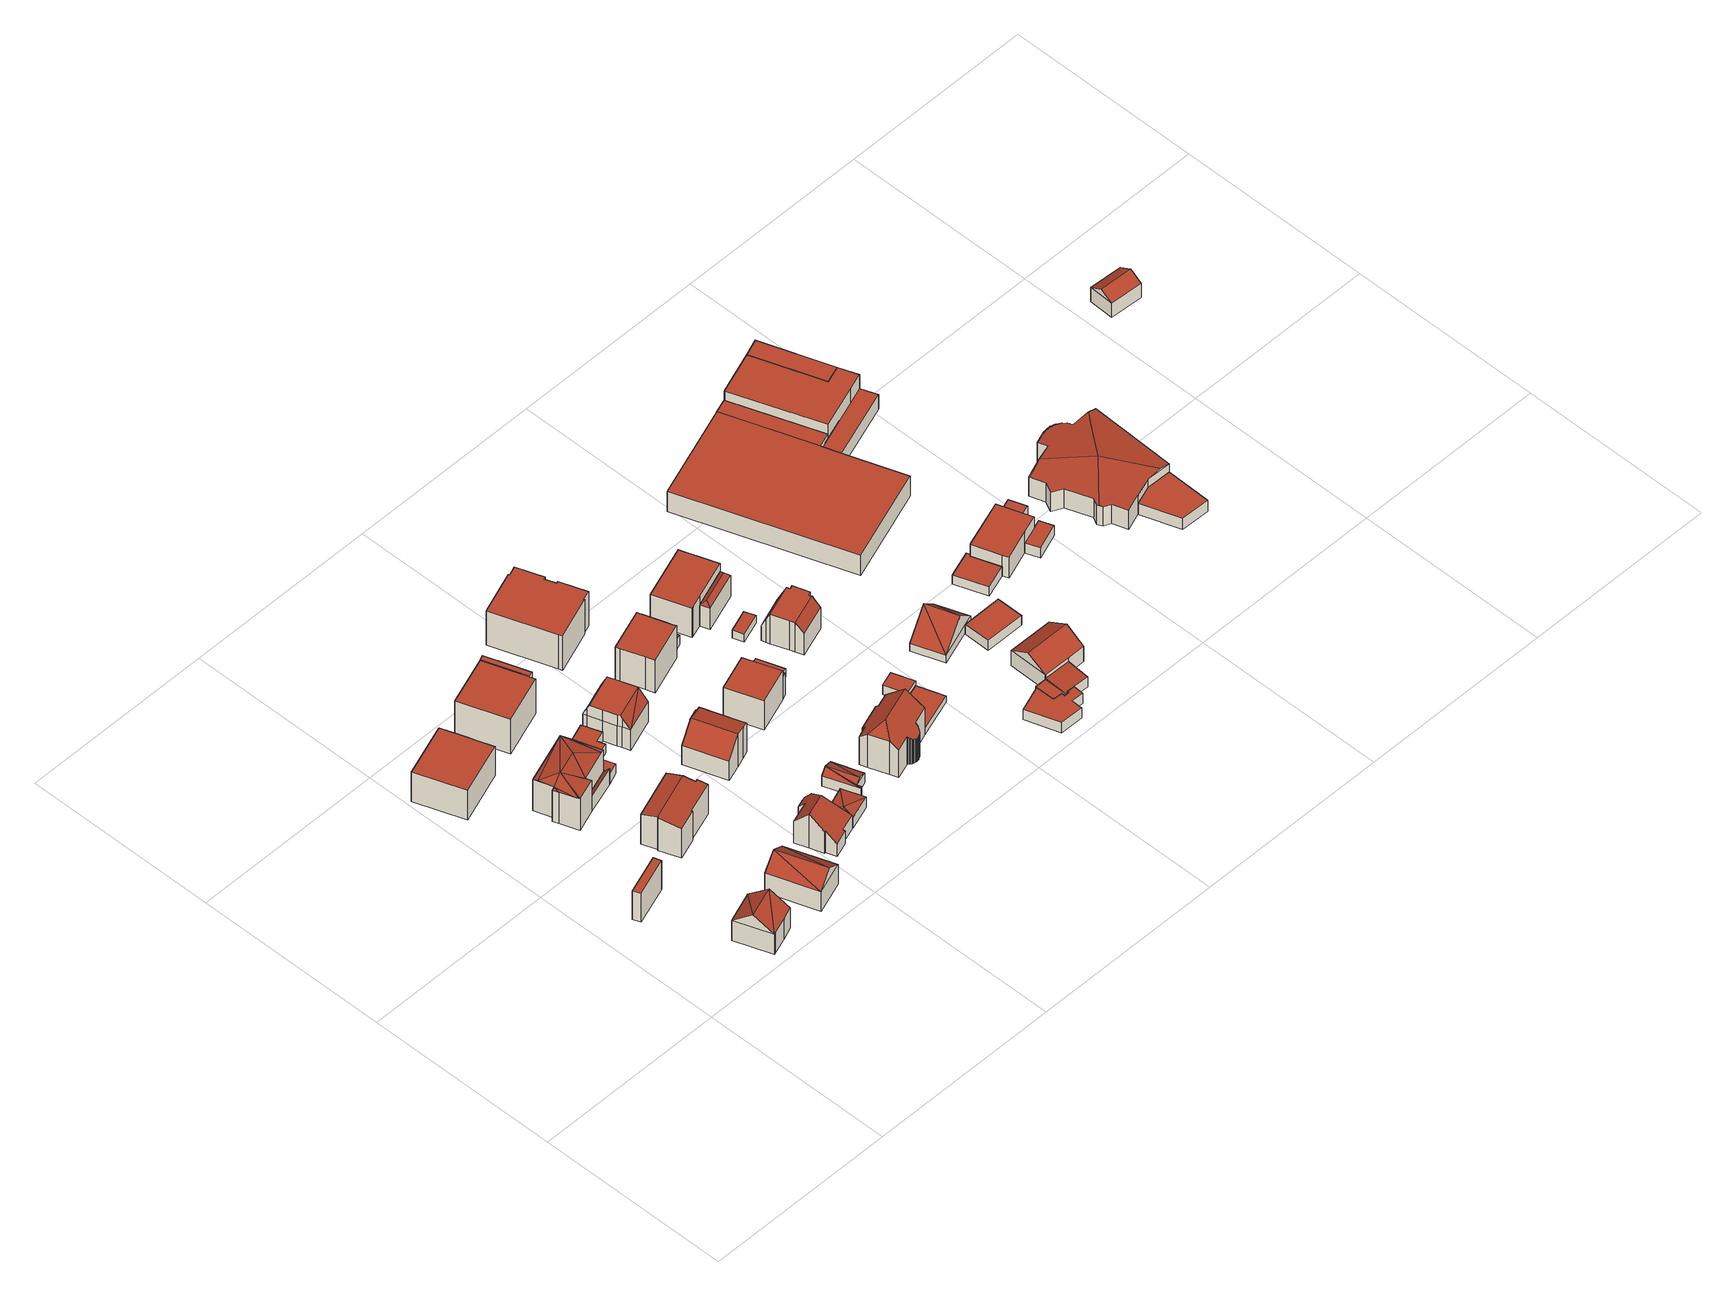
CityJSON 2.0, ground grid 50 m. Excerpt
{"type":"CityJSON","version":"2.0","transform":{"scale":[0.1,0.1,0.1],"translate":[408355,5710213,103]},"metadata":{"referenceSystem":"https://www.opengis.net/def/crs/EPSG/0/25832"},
"CityObjects":{
"building1":{"type":"Building","attributes":{"Gemeindeschluessel":"05978036","Geometrietyp2DReferenz":"3000","function":"51009_1610","roofType":"1000","measuredHeight":8.91},"geometry":[{"type":"MultiSurface","lod":"2","boundaries":[[[0,1,2,3]],[[1,4,5,2]],[[4,6,7,5]],[[6,0,3,7]],[[6,4,1,0]],[[3,2,5,7]]],"semantics":{"surfaces":[{"type":"WallSurface"},{"type":"RoofSurface"},{"type":"GroundSurface"}],"values":[0,0,0,0,1,2]}}]},
"building2":{"type":"Building","attributes":{"Gemeindeschluessel":"05978036","Geometrietyp2DReferenz":"3000","function":"31001_1000","roofType":"3100","measuredHeight":9.96},"geometry":[{"type":"MultiSurface","lod":"2","boundaries":[[[8,9,10,11]],[[9,12,13,10]],[[12,14,15,13]],[[14,16,17,15]],[[16,18,19,17]],[[18,8,11,19]],[[8,20,21]],[[20,8,18]],[[16,14,12,9,21]],[[16,21,20]],[[16,20,18]],[[8,21,9]],[[11,10,13,15,17,19]]],"semantics":{"surfaces":[{"type":"WallSurface"},{"type":"RoofSurface"},{"type":"GroundSurface"}],"values":[0,0,0,0,0,0,1,1,1,1,0,0,2]}}]},
"building3":{"type":"Building","attributes":{"Gemeindeschluessel":"05978036","Geometrietyp2DReferenz":"3000","function":"31001_1000","roofType":"1000","measuredHeight":9.03},"geometry":[{"type":"MultiSurface","lod":"2","boundaries":[[[22,23,24,25]],[[23,26,27,24]],[[26,28,29,27]],[[28,30,31,29]],[[30,32,33,31]],[[32,34,35,33]],[[34,36,37,35]],[[36,22,25,37]],[[36,34,32,30,28,26,23,22]],[[25,24,27,29,31,33,35,37]]],"semantics":{"surfaces":[{"type":"WallSurface"},{"type":"RoofSurface"},{"type":"GroundSurface"}],"values":[0,0,0,0,0,0,0,0,1,2]}}]},
"building4":{"type":"Building","attributes":{"Gemeindeschluessel":"05978036","Geometrietyp2DReferenz":"3000","function":"31001_1000","roofType":"3100","measuredHeight":9.08},"geometry":[{"type":"MultiSurface","lod":"2","boundaries":[[[38,39,40,41]],[[39,42,43,40]],[[42,44,45,43]],[[44,38,41,45]],[[42,39,46]],[[38,44,47]],[[46,38,47]],[[38,46,39]],[[42,47,44]],[[47,42,46]],[[41,40,43,45]]],"semantics":{"surfaces":[{"type":"WallSurface"},{"type":"RoofSurface"},{"type":"GroundSurface"}],"values":[0,0,0,0,0,0,1,1,1,1,2]}}]},
"building5":{"type":"Building","attributes":{"Gemeindeschluessel":"05978036","Geometrietyp2DReferenz":"3000","function":"31001_2460","roofType":"1000","measuredHeight":2.55},"geometry":[{"type":"MultiSurface","lod":"2","boundaries":[[[48,49,50,51]],[[49,52,53,50]],[[52,54,55,53]],[[54,56,57,55]],[[56,48,51,57]],[[56,54,52,49,48]],[[51,50,53,55,57]]],"semantics":{"surfaces":[{"type":"WallSurface"},{"type":"RoofSurface"},{"type":"GroundSurface"}],"values":[0,0,0,0,0,1,2]}}]},
"building6":{"type":"Building","attributes":{"Gemeindeschluessel":"05978036","Geometrietyp2DReferenz":"3000","function":"31001_1000"},"children":["building6-1","building6-2"]},
"building6-1":{"type":"BuildingPart","attributes":{"roofType":"5000","measuredHeight":10.57},"parents":["building6"],"geometry":[{"type":"MultiSurface","lod":"2","boundaries":[[[58,59,60,61]],[[59,62,63,60]],[[62,64,65,63]],[[64,66,67,65]],[[66,68,69,67]],[[68,70,71,69]],[[70,72,73,74,71]],[[75,58,61,76,77]],[[70,78,72]],[[68,78,70]],[[79,78,68]],[[78,79,80]],[[81,64,82]],[[64,81,83]],[[64,59,82]],[[59,64,62]],[[79,81,80]],[[79,83,81]],[[83,79,66]],[[80,84,78]],[[84,80,81]],[[81,75,84]],[[81,58,75]],[[58,81,82]],[[66,64,83]],[[68,66,79]],[[59,58,82]],[[84,72,78]],[[61,60,63,65,67,69,71,74,85,76]],[[86,73,72,84]],[[86,85,74,73]],[[77,86,84,75]],[[77,76,85,86]]],"semantics":{"surfaces":[{"type":"WallSurface"},{"type":"RoofSurface"},{"type":"GroundSurface"},{"type":"ClosureSurface"}],"values":[0,0,0,0,0,0,0,0,1,1,1,1,1,1,1,1,1,1,1,1,1,1,1,1,0,0,0,0,2,0,3,0,3]}}]},
"building6-2":{"type":"BuildingPart","attributes":{"roofType":"2100","measuredHeight":4.7},"parents":["building6"],"geometry":[{"type":"MultiSurface","lod":"2","boundaries":[[[73,87,88,74]],[[87,89,90,88]],[[89,91,92,90]],[[91,77,76,92]],[[77,91,89,87,73,86]],[[85,74,88,90,92,76]],[[74,85,86,73]],[[86,85,76,77]]],"semantics":{"surfaces":[{"type":"WallSurface"},{"type":"RoofSurface"},{"type":"GroundSurface"},{"type":"ClosureSurface"}],"values":[0,0,0,0,1,2,3,3]}}]},
"building7":{"type":"Building","attributes":{"Gemeindeschluessel":"05978036","Geometrietyp2DReferenz":"3000","function":"31001_1000","roofType":"3100","measuredHeight":9.96},"geometry":[{"type":"MultiSurface","lod":"2","boundaries":[[[93,94,95,96]],[[94,97,98,95]],[[97,99,100,98]],[[99,101,102,100]],[[101,103,104,102]],[[103,105,106,104]],[[105,107,108,106]],[[107,109,110,108]],[[109,111,112,110]],[[111,113,114,112]],[[113,115,116,114]],[[115,93,96,116]],[[111,109,107,105,103,101,99,97,94,93]],[[93,115,113,111]],[[96,95,98,100,102,104,106,108,110,112,114,116]]],"semantics":{"surfaces":[{"type":"WallSurface"},{"type":"RoofSurface"},{"type":"GroundSurface"}],"values":[0,0,0,0,0,0,0,0,0,0,0,0,1,1,2]}}]},
"building8":{"type":"Building","attributes":{"Gemeindeschluessel":"05978036","Geometrietyp2DReferenz":"3000","function":"31001_2460","roofType":"1000","measuredHeight":3.04},"geometry":[{"type":"MultiSurface","lod":"2","boundaries":[[[117,118,90,92]],[[118,119,88,90]],[[119,73,74,88]],[[73,120,71,74]],[[120,121,122,71]],[[121,123,124,122]],[[123,117,92,124]],[[123,121,120,73,119,118,117]],[[92,90,88,74,71,122,124]]],"semantics":{"surfaces":[{"type":"WallSurface"},{"type":"RoofSurface"},{"type":"GroundSurface"}],"values":[0,0,0,0,0,0,0,1,2]}}]},
"building9":{"type":"Building","attributes":{"Gemeindeschluessel":"05978036","Geometrietyp2DReferenz":"3000","function":"31001_2460","roofType":"1000","measuredHeight":3.53},"geometry":[{"type":"MultiSurface","lod":"2","boundaries":[[[125,126,127,128]],[[126,129,130,127]],[[129,131,132,130]],[[131,133,134,132]],[[133,135,136,134]],[[135,125,128,136]],[[135,133,131,129,126,125]],[[128,127,130,132,134,136]]],"semantics":{"surfaces":[{"type":"WallSurface"},{"type":"RoofSurface"},{"type":"GroundSurface"}],"values":[0,0,0,0,0,0,1,2]}}]},
"building10":{"type":"Building","attributes":{"Gemeindeschluessel":"05978036","Geometrietyp2DReferenz":"3000","function":"31001_1000"},"children":["building10-1","building10-2"]},
"building10-1":{"type":"BuildingPart","attributes":{"roofType":"1000","measuredHeight":10.99},"parents":["building10"],"geometry":[{"type":"MultiSurface","lod":"2","boundaries":[[[137,138,139,140]],[[138,141,142,139]],[[141,143,144,145,142]],[[146,137,140,147,148]],[[146,143,141,138,137]],[[140,139,142,145,147]],[[148,144,143,146]],[[148,147,145,144]]],"semantics":{"surfaces":[{"type":"WallSurface"},{"type":"RoofSurface"},{"type":"GroundSurface"},{"type":"ClosureSurface"}],"values":[0,0,0,0,1,2,0,3]}}]},
"building10-2":{"type":"BuildingPart","attributes":{"roofType":"1000","measuredHeight":10.76},"parents":["building10"],"geometry":[{"type":"MultiSurface","lod":"2","boundaries":[[[149,150,151,152]],[[150,153,154,151]],[[153,155,156,154]],[[155,148,147,156]],[[144,149,152,145]],[[144,148,155,153,150,149]],[[152,151,154,156,147,145]],[[145,147,148,144]]],"semantics":{"surfaces":[{"type":"WallSurface"},{"type":"RoofSurface"},{"type":"GroundSurface"},{"type":"ClosureSurface"}],"values":[0,0,0,0,0,1,2,3]}}]},
"building11":{"type":"Building","attributes":{"Gemeindeschluessel":"05978036","Geometrietyp2DReferenz":"3000","function":"31001_2460","roofType":"1000","measuredHeight":2.78},"geometry":[{"type":"MultiSurface","lod":"2","boundaries":[[[157,158,159,160]],[[158,161,162,159]],[[161,163,164,162]],[[163,165,166,164]],[[165,167,168,166]],[[167,169,170,168]],[[169,171,172,170]],[[171,157,160,172]],[[171,169,167,165,163,161,158,157]],[[160,159,162,164,166,168,170,172]]],"semantics":{"surfaces":[{"type":"WallSurface"},{"type":"RoofSurface"},{"type":"GroundSurface"}],"values":[0,0,0,0,0,0,0,0,1,2]}}]},
"building12":{"type":"Building","attributes":{"Gemeindeschluessel":"05978036","Geometrietyp2DReferenz":"3000","function":"31001_1000","roofType":"5000","measuredHeight":10.36},"geometry":[{"type":"MultiSurface","lod":"2","boundaries":[[[173,174,175,176]],[[174,177,178,175]],[[177,179,180,178]],[[179,181,182,180]],[[181,183,184,182]],[[183,185,186,184]],[[185,187,188,186]],[[187,189,190,188]],[[189,191,192,190]],[[191,193,194,192]],[[193,195,196,194]],[[195,197,198,196]],[[197,199,200,198]],[[199,201,202,200]],[[201,203,204,202]],[[203,205,206,204]],[[205,207,208,206]],[[207,173,176,208]],[[203,201,199,197,195,209]],[[195,193,191,189,187,185,183,181,179,209]],[[179,177,174,173,207,205,203,209]],[[176,175,178,180,182,184,186,188,190,192,194,196,198,200,202,204,206,208]]],"semantics":{"surfaces":[{"type":"WallSurface"},{"type":"RoofSurface"},{"type":"GroundSurface"}],"values":[0,0,0,0,0,0,0,0,0,0,0,0,0,0,0,0,0,0,1,1,1,2]}}]},
"building13":{"type":"Building","attributes":{"Gemeindeschluessel":"05978036","Geometrietyp2DReferenz":"3000","function":"31001_2460","roofType":"5000","measuredHeight":3.91},"geometry":[{"type":"MultiSurface","lod":"2","boundaries":[[[210,211,212,198]],[[211,213,214,212]],[[213,215,216,214]],[[215,217,204,216]],[[217,218,202,204]],[[218,219,200,202]],[[219,210,198,200]],[[213,211,220]],[[220,215,213]],[[215,220,221]],[[220,217,221]],[[220,219,217]],[[219,220,222]],[[217,219,218]],[[211,222,220]],[[222,211,210]],[[217,215,221]],[[210,219,222]],[[198,212,214,216,204,202,200]]],"semantics":{"surfaces":[{"type":"WallSurface"},{"type":"RoofSurface"},{"type":"GroundSurface"}],"values":[0,0,0,0,0,0,0,1,1,1,1,1,1,1,1,1,0,0,2]}}]},
"building14":{"type":"Building","attributes":{"Gemeindeschluessel":"05978036","Geometrietyp2DReferenz":"3000","function":"51009_1610","roofType":"5000","measuredHeight":3.3},"geometry":[{"type":"MultiSurface","lod":"2","boundaries":[[[223,224,225,226]],[[224,227,228,225]],[[227,229,230,228]],[[229,223,226,230]],[[231,232,229,227]],[[231,227,224]],[[232,231,224,223]],[[232,223,229]],[[226,225,228,230]]],"semantics":{"surfaces":[{"type":"WallSurface"},{"type":"RoofSurface"},{"type":"GroundSurface"}],"values":[0,0,0,0,1,1,1,0,2]}}]},
"building15":{"type":"Building","attributes":{"Gemeindeschluessel":"05978036","Geometrietyp2DReferenz":"3000","function":"31001_1000","roofType":"9999","measuredHeight":9.7},"geometry":[{"type":"MultiSurface","lod":"2","boundaries":[[[233,234,235,236]],[[234,237,238,235]],[[237,239,240,238]],[[239,241,242,240]],[[241,243,244,242]],[[243,245,246,244]],[[245,247,248,246]],[[247,249,250,248]],[[249,251,252,250]],[[251,253,254,252]],[[253,255,256,254]],[[255,233,236,256]],[[257,258,237,259]],[[259,237,234,233,255,260]],[[261,262,263,245]],[[245,243,264,261]],[[265,266,262,261,257,259]],[[249,266,265,251]],[[251,265,259,260,253]],[[247,263,262,266,249]],[[239,258,257,261,264,241]],[[241,264,243]],[[245,263,247]],[[253,260,255]],[[237,258,239]],[[236,235,238,240,242,244,246,248,250,252,254,256]]],"semantics":{"surfaces":[{"type":"WallSurface"},{"type":"RoofSurface"},{"type":"GroundSurface"}],"values":[0,0,0,0,0,0,0,0,0,0,0,0,1,1,1,1,1,0,0,0,0,0,0,0,0,2]}}]},
"building16":{"type":"Building","attributes":{"Gemeindeschluessel":"05978036","Geometrietyp2DReferenz":"3000","function":"31001_1000","roofType":"3100","measuredHeight":10.01},"geometry":[{"type":"MultiSurface","lod":"2","boundaries":[[[267,268,269,270]],[[268,271,272,269]],[[271,273,274,272]],[[273,275,276,274]],[[275,277,278,276]],[[277,279,280,278]],[[279,281,282,280]],[[281,267,270,282]],[[277,275,273,271]],[[271,268,267,281,279,277]],[[270,269,272,274,276,278,280,282]]],"semantics":{"surfaces":[{"type":"WallSurface"},{"type":"RoofSurface"},{"type":"GroundSurface"}],"values":[0,0,0,0,0,0,0,0,1,1,2]}}]},
"building17":{"type":"Building","attributes":{"Gemeindeschluessel":"05978036","Geometrietyp2DReferenz":"3000","function":"31001_2460","roofType":"5000","measuredHeight":4.22},"geometry":[{"type":"MultiSurface","lod":"2","boundaries":[[[283,284,285,286]],[[284,287,288,285]],[[287,289,290,288]],[[289,291,292,290]],[[291,293,294,292]],[[293,283,286,294]],[[287,295,289]],[[295,287,296]],[[296,291,295]],[[296,283,291]],[[283,296,284]],[[293,291,283]],[[287,284,296]],[[291,289,295]],[[286,285,288,290,292,294]]],"semantics":{"surfaces":[{"type":"WallSurface"},{"type":"RoofSurface"},{"type":"GroundSurface"}],"values":[0,0,0,0,0,0,1,1,1,1,1,1,0,0,2]}}]},
"building18":{"type":"Building","attributes":{"Gemeindeschluessel":"05978036","Geometrietyp2DReferenz":"3000","function":"31001_2460","roofType":"1000","measuredHeight":2.46},"geometry":[{"type":"MultiSurface","lod":"2","boundaries":[[[297,298,299,300]],[[298,301,302,299]],[[301,303,304,302]],[[303,297,300,304]],[[303,301,298,297]],[[300,299,302,304]]],"semantics":{"surfaces":[{"type":"WallSurface"},{"type":"RoofSurface"},{"type":"GroundSurface"}],"values":[0,0,0,0,1,2]}}]},
"building19":{"type":"Building","attributes":{"Gemeindeschluessel":"05978036","Geometrietyp2DReferenz":"3000","function":"31001_1000","roofType":"1000","measuredHeight":10.52},"geometry":[{"type":"MultiSurface","lod":"2","boundaries":[[[305,306,307,308]],[[306,309,310,307]],[[309,311,312,310]],[[311,313,314,312]],[[313,315,316,314]],[[315,317,318,316]],[[317,319,320,318]],[[319,321,322,320]],[[321,323,324,322]],[[323,325,326,324]],[[325,327,328,326]],[[327,329,330,328]],[[329,331,332,330]],[[331,305,308,332]],[[331,329,327,325,323,321,319,317,315,313,311,309,306,305]],[[308,307,310,312,314,316,318,320,322,324,326,328,330,332]]],"semantics":{"surfaces":[{"type":"WallSurface"},{"type":"RoofSurface"},{"type":"GroundSurface"}],"values":[0,0,0,0,0,0,0,0,0,0,0,0,0,0,1,2]}}]},
"building20":{"type":"Building","attributes":{"Gemeindeschluessel":"05978036","Geometrietyp2DReferenz":"3000","function":"31001_1000","roofType":"1000","measuredHeight":9.97},"geometry":[{"type":"MultiSurface","lod":"2","boundaries":[[[333,334,335,336]],[[334,337,338,335]],[[337,339,340,338]],[[339,341,342,340]],[[341,343,344,342]],[[343,345,346,344]],[[345,347,348,346]],[[347,349,350,348]],[[349,351,352,350]],[[351,333,336,352]],[[351,349,347,345,343,341,339,337,334,333]],[[336,335,338,340,342,344,346,348,350,352]]],"semantics":{"surfaces":[{"type":"WallSurface"},{"type":"RoofSurface"},{"type":"GroundSurface"}],"values":[0,0,0,0,0,0,0,0,0,0,1,2]}}]},
"building21":{"type":"Building","attributes":{"Gemeindeschluessel":"05978036","Geometrietyp2DReferenz":"3000","function":"31001_1000"},"children":["building21-1","building21-2"]},
"building21-1":{"type":"BuildingPart","attributes":{"roofType":"1000","measuredHeight":9},"parents":["building21"],"geometry":[{"type":"MultiSurface","lod":"2","boundaries":[[[353,354,355,356]],[[354,357,358,355]],[[357,359,360,361,358]],[[362,353,356,363,364]],[[362,359,357,354,353]],[[356,355,358,361,363]],[[364,360,359,362]],[[364,363,361,360]]],"semantics":{"surfaces":[{"type":"WallSurface"},{"type":"RoofSurface"},{"type":"GroundSurface"},{"type":"ClosureSurface"}],"values":[0,0,0,0,1,2,0,3]}}]},
"building21-2":{"type":"BuildingPart","attributes":{"roofType":"5000","measuredHeight":7.04},"parents":["building21"],"geometry":[{"type":"MultiSurface","lod":"2","boundaries":[[[365,366,367,368]],[[366,364,363,367]],[[360,365,368,361]],[[369,364,366]],[[370,369,366,365]],[[370,365,360]],[[369,370,360,364]],[[368,367,363,361]],[[361,363,364,360]]],"semantics":{"surfaces":[{"type":"WallSurface"},{"type":"RoofSurface"},{"type":"GroundSurface"},{"type":"ClosureSurface"}],"values":[0,0,0,1,1,1,1,2,3]}}]},
"building22":{"type":"Building","attributes":{"Gemeindeschluessel":"05978036","Geometrietyp2DReferenz":"3000","function":"31001_1000","roofType":"9999","measuredHeight":12.34},"geometry":[{"type":"MultiSurface","lod":"2","boundaries":[[[371,372,373,374]],[[372,375,376,373]],[[375,377,378,376]],[[377,379,380,378]],[[379,381,382,380]],[[381,383,384,382]],[[383,385,386,384]],[[385,387,388,386]],[[387,389,390,388]],[[389,391,392,390]],[[391,393,394,392]],[[393,395,396,394]],[[395,397,398,396]],[[397,399,400,398]],[[399,401,402,400]],[[401,403,404,402]],[[403,405,406,404]],[[405,407,408,406]],[[407,409,410,408]],[[409,411,412,410]],[[411,413,414,412]],[[413,415,416,414]],[[415,417,418,416]],[[417,419,420,418]],[[419,421,422,420]],[[421,423,424,422]],[[423,425,426,424]],[[425,427,428,426]],[[427,429,430,428]],[[429,431,432,430]],[[431,433,434,432]],[[433,435,436,434]],[[435,437,438,436]],[[437,439,440,438]],[[439,441,442,440]],[[441,443,444,442]],[[443,445,446,444]],[[445,371,374,446]],[[441,439,447]],[[439,437,435,433,431,429,427,425,423,421,419,417,415,413,411,409,407,405,403,401,399,397,395,393,391,389,387,385,383,381,379,447]],[[379,377,375,372,371,445,443,441,447]],[[374,373,376,378,380,382,384,386,388,390,392,394,396,398,400,402,404,406,408,410,412,414,416,418,420,422,424,426,428,430,432,434,436,438,440,442,444,446]]],"semantics":{"surfaces":[{"type":"WallSurface"},{"type":"RoofSurface"},{"type":"GroundSurface"}],"values":[0,0,0,0,0,0,0,0,0,0,0,0,0,0,0,0,0,0,0,0,0,0,0,0,0,0,0,0,0,0,0,0,0,0,0,0,0,0,1,1,1,2]}}]},
"building23":{"type":"Building","attributes":{"Gemeindeschluessel":"05978036","Geometrietyp2DReferenz":"3000","function":"31001_2460","roofType":"1000","measuredHeight":3.01},"geometry":[{"type":"MultiSurface","lod":"2","boundaries":[[[448,449,450,451]],[[449,452,453,450]],[[452,454,455,453]],[[454,456,457,455]],[[456,458,459,457]],[[458,448,451,459]],[[458,456,454,452,449,448]],[[451,450,453,455,457,459]]],"semantics":{"surfaces":[{"type":"WallSurface"},{"type":"RoofSurface"},{"type":"GroundSurface"}],"values":[0,0,0,0,0,0,1,2]}}]},
"building24":{"type":"Building","attributes":{"Gemeindeschluessel":"05978036","Geometrietyp2DReferenz":"3000","function":"31001_2460","roofType":"1000","measuredHeight":2.54},"geometry":[{"type":"MultiSurface","lod":"2","boundaries":[[[460,461,462,463]],[[461,464,465,462]],[[464,466,467,465]],[[466,460,463,467]],[[466,464,461,460]],[[463,462,465,467]]],"semantics":{"surfaces":[{"type":"WallSurface"},{"type":"RoofSurface"},{"type":"GroundSurface"}],"values":[0,0,0,0,1,2]}}]},
"building25":{"type":"Building","attributes":{"Gemeindeschluessel":"05978036","Geometrietyp2DReferenz":"3000","function":"31001_1310","roofType":"1000","measuredHeight":1.9},"geometry":[{"type":"MultiSurface","lod":"2","boundaries":[[[468,469,378,382]],[[469,470,471,378]],[[470,472,473,471]],[[472,474,475,473]],[[474,476,477,475]],[[476,468,382,477]],[[476,474,472,470,469,468]],[[382,378,471,473,475,477]]],"semantics":{"surfaces":[{"type":"WallSurface"},{"type":"RoofSurface"},{"type":"GroundSurface"}],"values":[0,0,0,0,0,0,1,2]}}]},
"building26":{"type":"Building","attributes":{"Gemeindeschluessel":"05978036","Geometrietyp2DReferenz":"3000","function":"31001_2460","roofType":"9999","measuredHeight":3},"geometry":[{"type":"MultiSurface","lod":"2","boundaries":[[[478,479,480,481,482]],[[482,481,483,484]],[[481,480,485,483]],[[480,479,486,485]],[[479,478,487,486]],[[478,482,484,487]],[[484,483,485,486,487]]],"semantics":{"surfaces":[{"type":"RoofSurface"},{"type":"WallSurface"},{"type":"GroundSurface"}],"values":[0,1,1,1,1,1,2]}}]},
"building27":{"type":"Building","attributes":{"Gemeindeschluessel":"05978036","Geometrietyp2DReferenz":"3000","function":"31001_2460","roofType":"1000","measuredHeight":2.4},"geometry":[{"type":"MultiSurface","lod":"2","boundaries":[[[488,489,490,491]],[[489,492,493,490]],[[492,494,495,493]],[[494,488,491,495]],[[494,492,489,488]],[[491,490,493,495]]],"semantics":{"surfaces":[{"type":"WallSurface"},{"type":"RoofSurface"},{"type":"GroundSurface"}],"values":[0,0,0,0,1,2]}}]},
"building28":{"type":"Building","attributes":{"Gemeindeschluessel":"05978036","Geometrietyp2DReferenz":"3000","function":"31001_1000"},"children":["building28-1","building28-2"]},
"building28-1":{"type":"BuildingPart","attributes":{"roofType":"5000","measuredHeight":7.56},"parents":["building28"],"geometry":[{"type":"MultiSurface","lod":"2","boundaries":[[[496,497,498,499]],[[497,500,501,498]],[[500,502,503,501]],[[504,502,500]],[[505,504,500,497]],[[505,497,496]],[[504,505,496,502]],[[499,498,501,503]],[[499,503,502,496]]],"semantics":{"surfaces":[{"type":"WallSurface"},{"type":"RoofSurface"},{"type":"GroundSurface"},{"type":"ClosureSurface"}],"values":[0,0,0,1,1,1,1,2,3]}}]},
"building28-2":{"type":"BuildingPart","attributes":{"roofType":"1000","measuredHeight":9.05},"parents":["building28"],"geometry":[{"type":"MultiSurface","lod":"2","boundaries":[[[506,507,508,509]],[[507,510,511,508]],[[510,512,513,511]],[[512,514,496,499,513]],[[515,516,517,503,502]],[[516,518,519,517]],[[518,506,509,519]],[[518,516,515,514,512,510,507,506]],[[509,508,511,513,499,503,517,519]],[[502,496,514,515]],[[502,503,499,496]]],"semantics":{"surfaces":[{"type":"WallSurface"},{"type":"RoofSurface"},{"type":"GroundSurface"},{"type":"ClosureSurface"}],"values":[0,0,0,0,0,0,0,1,2,0,3]}}]},
"building29":{"type":"Building","attributes":{"Gemeindeschluessel":"05978036","Geometrietyp2DReferenz":"3000","function":"31001_1000","roofType":"9999","measuredHeight":9.14},"geometry":[{"type":"MultiSurface","lod":"2","boundaries":[[[520,521,522,523]],[[521,524,525,522]],[[524,526,527,525]],[[526,528,529,527]],[[528,530,531,529]],[[530,532,533,531]],[[532,534,535,533]],[[534,536,537,535]],[[536,538,539,537]],[[538,540,541,539]],[[540,542,543,541]],[[542,544,545,543]],[[544,546,547,545]],[[546,548,549,547]],[[548,550,551,549]],[[550,520,523,551]],[[546,544,542,540,538,536]],[[532,530,528,526,524]],[[536,534,532,524,521,520,550,548,546]],[[523,522,525,527,529,531,533,535,537,539,541,543,545,547,549,551]]],"semantics":{"surfaces":[{"type":"WallSurface"},{"type":"RoofSurface"},{"type":"GroundSurface"}],"values":[0,0,0,0,0,0,0,0,0,0,0,0,0,0,0,0,1,1,1,2]}}]},
"building30":{"type":"Building","attributes":{"Gemeindeschluessel":"05978036","Geometrietyp2DReferenz":"3000","function":"31001_2460","roofType":"1000","measuredHeight":3.09},"geometry":[{"type":"MultiSurface","lod":"2","boundaries":[[[552,553,554,555]],[[553,556,557,554]],[[556,558,559,557]],[[558,560,561,559]],[[560,562,563,561]],[[562,564,565,563]],[[564,566,567,565]],[[566,568,569,567]],[[568,570,571,569]],[[570,572,573,571]],[[572,574,575,573]],[[574,576,577,575]],[[576,578,579,577]],[[578,552,555,579]],[[578,576,574,572,570,568,566,564,562,560,558,556,553,552]],[[555,554,557,559,561,563,565,567,569,571,573,575,577,579]]],"semantics":{"surfaces":[{"type":"WallSurface"},{"type":"RoofSurface"},{"type":"GroundSurface"}],"values":[0,0,0,0,0,0,0,0,0,0,0,0,0,0,1,2]}}]},
"building31":{"type":"Building","attributes":{"Gemeindeschluessel":"05978036","Geometrietyp2DReferenz":"3000","function":"31001_1000","roofType":"3100","measuredHeight":7.71},"geometry":[{"type":"MultiSurface","lod":"2","boundaries":[[[580,581,582,583]],[[581,584,585,582]],[[584,586,587,585]],[[586,580,583,587]],[[584,581,588]],[[580,586,589]],[[580,588,581]],[[588,580,589]],[[589,584,588]],[[584,589,586]],[[583,582,585,587]]],"semantics":{"surfaces":[{"type":"WallSurface"},{"type":"RoofSurface"},{"type":"GroundSurface"}],"values":[0,0,0,0,0,0,1,1,1,1,2]}}]},
"building32":{"type":"Building","attributes":{"Gemeindeschluessel":"05978036","Geometrietyp2DReferenz":"3000","function":"31001_1000"},"children":["building32-1","building32-2","building32-3"]},
"building32-1":{"type":"BuildingPart","attributes":{"roofType":"1000","measuredHeight":3.18},"parents":["building32"],"geometry":[{"type":"MultiSurface","lod":"2","boundaries":[[[566,564,590,591]],[[564,562,592,590]],[[562,560,593,592]],[[560,594,595,593]],[[594,596,597,595]],[[598,570,599,600,601]],[[570,568,602,599]],[[568,566,591,602]],[[568,570,598,603,604,596,594,560,562,564,566]],[[591,590,592,593,595,597,605,600,599,602]],[[601,603,598]],[[605,597,596,604]],[[600,605,604,603,601]]],"semantics":{"surfaces":[{"type":"WallSurface"},{"type":"RoofSurface"},{"type":"GroundSurface"},{"type":"ClosureSurface"}],"values":[0,0,0,0,0,0,0,0,1,2,0,0,3]}}]},
"building32-2":{"type":"BuildingPart","attributes":{"roofType":"2100","measuredHeight":3.56},"parents":["building32"],"geometry":[{"type":"MultiSurface","lod":"2","boundaries":[[[606,607,608,609]],[[607,610,611,608]],[[610,612,613,611]],[[612,601,600,613]],[[614,606,609,615]],[[614,616,603,601,612,610,607,606]],[[609,608,611,613,600,605,615]],[[604,603,616]],[[605,600,601,603,604]],[[615,605,604,616,614]]],"semantics":{"surfaces":[{"type":"WallSurface"},{"type":"RoofSurface"},{"type":"GroundSurface"},{"type":"ClosureSurface"}],"values":[0,0,0,0,0,1,2,0,3,3]}}]},
"building32-3":{"type":"BuildingPart","attributes":{"roofType":"3100","measuredHeight":7.67},"parents":["building32"],"geometry":[{"type":"MultiSurface","lod":"2","boundaries":[[[617,618,619,620]],[[618,621,614,615,619]],[[622,623,597,605,616]],[[623,624,625,597]],[[624,617,620,625]],[[624,626,627,617]],[[621,618,627,626,628,622]],[[623,628,626,624]],[[622,628,623]],[[617,627,618]],[[620,619,615,605,597,625]],[[616,614,621,622]],[[616,605,615,614]]],"semantics":{"surfaces":[{"type":"WallSurface"},{"type":"RoofSurface"},{"type":"GroundSurface"},{"type":"ClosureSurface"}],"values":[0,0,0,0,0,1,1,0,0,0,2,0,3]}}]},
"building33":{"type":"Building","attributes":{"Gemeindeschluessel":"05978036","Geometrietyp2DReferenz":"3000","function":"31001_1310","roofType":"1000","measuredHeight":3},"geometry":[{"type":"MultiSurface","lod":"2","boundaries":[[[629,630,631,632]],[[630,633,634,631]],[[633,635,636,634]],[[635,629,632,636]],[[635,633,630,629]],[[632,631,634,636]]],"semantics":{"surfaces":[{"type":"WallSurface"},{"type":"RoofSurface"},{"type":"GroundSurface"}],"values":[0,0,0,0,1,2]}}]},
"building34":{"type":"Building","attributes":{"Gemeindeschluessel":"05978036","Geometrietyp2DReferenz":"3000","function":"31001_2460","roofType":"1000","measuredHeight":2.75},"geometry":[{"type":"MultiSurface","lod":"2","boundaries":[[[637,638,639,640]],[[638,641,642,639]],[[641,643,644,642]],[[643,645,646,644]],[[645,647,648,646]],[[647,637,640,648]],[[647,645,643,641,638,637]],[[640,639,642,644,646,648]]],"semantics":{"surfaces":[{"type":"WallSurface"},{"type":"RoofSurface"},{"type":"GroundSurface"}],"values":[0,0,0,0,0,0,1,2]}}]},
"building35":{"type":"Building","attributes":{"Gemeindeschluessel":"05978036","Geometrietyp2DReferenz":"3000","function":"31001_2000"},"children":["building35-1","building35-2","building35-3","building35-4"]},
"building35-1":{"type":"BuildingPart","attributes":{"roofType":"1000","measuredHeight":6.19},"parents":["building35"],"geometry":[{"type":"MultiSurface","lod":"2","boundaries":[[[649,650,651,652]],[[650,653,654,651]],[[653,655,656,654]],[[655,657,658,656]],[[657,659,660,658]],[[659,657,655,653,650,649,661]],[[662,652,651,654,656,658,660]],[[661,649,652,662]],[[659,661,662,660]]],"semantics":{"surfaces":[{"type":"WallSurface"},{"type":"RoofSurface"},{"type":"GroundSurface"},{"type":"ClosureSurface"}],"values":[0,0,0,0,0,1,2,3,3]}}]},
"building35-2":{"type":"BuildingPart","attributes":{"roofType":"1000","measuredHeight":9.12},"parents":["building35"],"geometry":[{"type":"MultiSurface","lod":"2","boundaries":[[[663,664,665,666]],[[664,667,668,665]],[[664,663,669,667]],[[668,670,666,665]],[[667,669,670,668]],[[669,663,666,670]]],"semantics":{"surfaces":[{"type":"WallSurface"},{"type":"RoofSurface"},{"type":"GroundSurface"},{"type":"ClosureSurface"}],"values":[0,0,1,2,3,3]}}]},
"building35-3":{"type":"BuildingPart","attributes":{"roofType":"1000","measuredHeight":9.12},"parents":["building35"],"geometry":[{"type":"MultiSurface","lod":"2","boundaries":[[[667,671,672,668]],[[671,673,674,672]],[[673,675,676,674]],[[675,677,678,679,676]],[[680,663,666,681,682]],[[663,680,677,675,673,671,667,669]],[[670,668,672,674,676,679,681,666]],[[669,667,668,670]],[[682,678,677,680]],[[682,681,679,678]],[[663,669,670,666]]],"semantics":{"surfaces":[{"type":"WallSurface"},{"type":"RoofSurface"},{"type":"GroundSurface"},{"type":"ClosureSurface"}],"values":[0,0,0,0,0,1,2,3,0,3,3]}}]},
"building35-4":{"type":"BuildingPart","attributes":{"roofType":"1000","measuredHeight":6.19},"parents":["building35"],"geometry":[{"type":"MultiSurface","lod":"2","boundaries":[[[659,682,681,660]],[[678,649,652,679]],[[649,678,682,659,661]],[[662,660,681,679,652]],[[661,659,660,662]],[[679,681,682,678]],[[649,661,662,652]]],"semantics":{"surfaces":[{"type":"WallSurface"},{"type":"RoofSurface"},{"type":"GroundSurface"},{"type":"ClosureSurface"}],"values":[0,0,1,2,3,3,3]}}]},
"building36":{"type":"Building","attributes":{"Gemeindeschluessel":"05978036","Geometrietyp2DReferenz":"3000","function":"31001_1000","roofType":"1000","measuredHeight":6.3},"geometry":[{"type":"MultiSurface","lod":"2","boundaries":[[[683,684,642,685]],[[684,686,639,642]],[[686,687,640,639]],[[687,688,689,640]],[[688,690,691,689]],[[690,692,693,691]],[[692,683,685,693]],[[692,690,688,687,686,684,683]],[[685,642,639,640,689,691,693]]],"semantics":{"surfaces":[{"type":"WallSurface"},{"type":"RoofSurface"},{"type":"GroundSurface"}],"values":[0,0,0,0,0,0,0,1,2]}}]},
"building37":{"type":"Building","attributes":{"Gemeindeschluessel":"05978036","Geometrietyp2DReferenz":"3000","function":"51009_1610","roofType":"1000","measuredHeight":3.16},"geometry":[{"type":"MultiSurface","lod":"2","boundaries":[[[694,695,696,697]],[[695,698,699,696]],[[698,700,701,699]],[[700,702,703,701]],[[702,694,697,703]],[[702,700,698,695,694]],[[697,696,699,701,703]]],"semantics":{"surfaces":[{"type":"WallSurface"},{"type":"RoofSurface"},{"type":"GroundSurface"}],"values":[0,0,0,0,0,1,2]}}]},
"building38":{"type":"Building","attributes":{"Gemeindeschluessel":"05978036","Geometrietyp2DReferenz":"3000","function":"31001_1310","roofType":"1000","measuredHeight":2.78},"geometry":[{"type":"MultiSurface","lod":"2","boundaries":[[[704,705,706,707]],[[705,708,709,706]],[[708,710,711,709]],[[710,704,707,711]],[[710,708,705,704]],[[707,706,709,711]]],"semantics":{"surfaces":[{"type":"WallSurface"},{"type":"RoofSurface"},{"type":"GroundSurface"}],"values":[0,0,0,0,1,2]}}]},
"building39":{"type":"Building","attributes":{"Gemeindeschluessel":"05978036","Geometrietyp2DReferenz":"3000","function":"51009_1610","roofType":"1000","measuredHeight":4.38},"geometry":[{"type":"MultiSurface","lod":"2","boundaries":[[[712,713,714,715]],[[713,716,717,714]],[[716,718,719,717]],[[718,720,721,719]],[[720,712,715,721]],[[720,718,716,713,712]],[[715,714,717,719,721]]],"semantics":{"surfaces":[{"type":"WallSurface"},{"type":"RoofSurface"},{"type":"GroundSurface"}],"values":[0,0,0,0,0,1,2]}}]},
"building40":{"type":"Building","attributes":{"Gemeindeschluessel":"05978036","Geometrietyp2DReferenz":"3000","function":"31001_3060"},"children":["building40-1","building40-2"]},
"building40-1":{"type":"BuildingPart","attributes":{"roofType":"1000","measuredHeight":3.43},"parents":["building40"],"geometry":[{"type":"MultiSurface","lod":"2","boundaries":[[[722,723,724,725]],[[723,726,727,724]],[[726,728,729,727]],[[728,730,731,729]],[[732,730,728,726,723,722]],[[725,724,727,729,731,733]],[[733,731,730,732]],[[725,733,732,722]]],"semantics":{"surfaces":[{"type":"WallSurface"},{"type":"RoofSurface"},{"type":"GroundSurface"},{"type":"ClosureSurface"}],"values":[0,0,0,0,1,2,3,3]}}]},
"building40-2":{"type":"BuildingPart","attributes":{"roofType":"5000","measuredHeight":7.87},"parents":["building40"],"geometry":[{"type":"MultiSurface","lod":"2","boundaries":[[[734,735,736,737]],[[735,738,739,736]],[[738,740,741,739]],[[740,742,743,741]],[[742,744,745,743]],[[744,746,747,745]],[[746,748,749,747]],[[748,750,751,749]],[[750,752,753,751]],[[752,754,755,753]],[[754,756,757,755]],[[756,758,759,757]],[[758,760,761,759]],[[760,762,763,761]],[[762,764,765,763]],[[764,766,767,765]],[[766,768,769,767]],[[768,770,771,769]],[[770,772,773,771]],[[772,774,775,773]],[[774,776,777,775]],[[776,778,779,777]],[[778,780,781,779]],[[780,782,783,781]],[[782,784,785,783]],[[784,786,787,785]],[[786,788,789,787]],[[788,790,791,789]],[[790,792,793,791]],[[792,794,795,793]],[[794,796,797,795]],[[796,798,799,797]],[[798,800,801,799]],[[800,802,803,801]],[[802,804,805,803]],[[804,806,807,805]],[[806,808,809,807]],[[808,810,811,809]],[[810,812,813,811]],[[812,814,815,813]],[[814,816,722,725,815]],[[817,818,819,731,730]],[[818,734,737,819]],[[816,814,820,821,822]],[[823,822,821,824,738,735,734,818,817]],[[744,742,740,824,821,825,750,748,746]],[[821,820,812,810,808,806,804,802,800,798,796,794,792,790,788,786,784,782,780,778,776,774,772,770,768,766,764,762,760,758,756,754,752,825]],[[814,812,820]],[[823,816,822]],[[740,738,824]],[[752,750,825]],[[737,736,739,741,743,745,747,749,751,753,755,757,759,761,763,765,767,769,771,773,775,777,779,781,783,785,787,789,791,793,795,797,799,801,803,805,807,809,811,813,815,725,733,731,819]],[[732,722,816,823]],[[732,733,725,722]],[[730,732,823,817]],[[730,731,733,732]]],"semantics":{"surfaces":[{"type":"WallSurface"},{"type":"RoofSurface"},{"type":"GroundSurface"},{"type":"ClosureSurface"}],"values":[0,0,0,0,0,0,0,0,0,0,0,0,0,0,0,0,0,0,0,0,0,0,0,0,0,0,0,0,0,0,0,0,0,0,0,0,0,0,0,0,0,0,0,1,1,1,1,0,0,0,0,2,0,3,0,3]}}]},
"building41":{"type":"Building","attributes":{"Gemeindeschluessel":"05978036","Geometrietyp2DReferenz":"3000","function":"31001_3080","roofType":"3100","measuredHeight":6.22},"geometry":[{"type":"MultiSurface","lod":"2","boundaries":[[[826,827,828,829]],[[827,830,831,828]],[[830,832,833,831]],[[832,826,829,833]],[[830,827,834]],[[826,832,835]],[[827,826,835,834]],[[832,830,834,835]],[[829,828,831,833]]],"semantics":{"surfaces":[{"type":"WallSurface"},{"type":"RoofSurface"},{"type":"GroundSurface"}],"values":[0,0,0,0,0,0,1,1,2]}}]}
},
"vertices":[
[172,335,123],[178,316,123],[178,316,34],[172,335,34],[80,281,123],[80,281,34],[72,300,123],[72,300,34],
[248,131,102],[281,38,102],[281,38,40],[248,131,40],[250,26,102],[250,26,40],[209,12,102],[209,12,40],[203,9,102],[203,9,40],[170,103,102],[170,103,40],[187,56,140],[265,84,140],
[47,757,114],[3,880,114],[3,880,24],[47,757,24],[136,927,114],[136,927,24],[136,926,114],[136,926,24],[152,882,114],[152,882,24],[158,865,114],[158,865,24],[164,847,114],[164,847,24],[179,804,114],[179,804,24],
[362,25,99],[319,149,99],[319,149,39],[362,25,39],[401,177,99],[401,177,39],[444,54,99],[444,54,39],[360,163,130],[403,40,130],
[167,936,50],[188,875,50],[188,875,25],[167,936,25],[158,865,50],[158,865,25],[152,882,50],[152,882,25],[136,926,50],[136,926,25],
[189,565,120],[173,610,120],[173,610,24],[189,565,24],[167,625,120],[167,625,24],[177,629,120],[177,629,24],[161,676,120],[161,676,24],[293,722,120],[293,722,24],[302,698,120],[302,698,24],[326,628,120],[326,628,54],[326,628,24],[245,585,120],[245,585,24],[245,585,69],[318,625,120],[293,722,121],[269,663,130],[209,642,130],[189,567,118],[165,665,123],[241,598,120],[241,598,24],[241,598,54],
[331,615,69],[331,615,24],[327,614,69],[327,614,24],[328,612,71],[328,612,24],
[381,447,132],[390,419,127],[390,419,32],[381,447,32],[397,422,127],[397,422,32],[405,397,123],[405,397,32],[327,370,123],[327,370,32],[327,367,122],[327,367,32],[274,349,122],[274,349,32],[255,401,132],[255,401,32],[257,402,132],[257,402,32],[257,403,132],[257,403,32],[244,440,123],[244,440,32],[368,484,123],[368,484,32],
[328,612,54],[327,614,54],[331,615,54],[302,698,54],[330,708,54],[330,708,24],[360,624,54],[360,624,24],
[390,419,62],[368,484,62],[368,484,27],[390,419,27],[362,500,62],[362,500,27],[398,513,62],[398,513,27],[426,432,62],[426,432,27],[397,422,62],[397,422,27],
[347,1002,119],[369,939,119],[369,939,9],[347,1002,9],[385,893,119],[385,893,9],[374,889,119],[374,889,116],[374,889,9],[336,998,119],[336,998,9],[336,998,116],
[378,876,116],[257,833,116],[257,833,9],[378,876,9],[214,955,116],[214,955,9],[216,956,116],[216,956,9],
[394,753,51],[397,743,51],[397,743,24],[394,753,24],[409,709,51],[409,709,24],[382,700,51],[382,700,24],[388,681,51],[388,681,24],[345,665,51],[345,665,24],[322,732,51],[322,732,24],[392,757,51],[392,757,24],
[503,114,72],[494,140,100],[494,140,34],[503,114,34],[492,139,100],[492,139,34],[480,174,137],[480,174,34],[468,208,100],[468,208,34],[522,226,100],[522,226,34],[517,241,83],[517,241,34],[536,248,83],[536,248,34],[536,247,84],[536,247,34],[547,250,84],[547,250,34],[552,236,100],[552,236,34],[553,237,100],[553,237,34],[565,201,90],[565,201,34],[577,168,80],[577,168,34],[575,168,82],[575,168,34],[583,146,76],[583,146,34],[540,132,76],[540,132,34],[542,128,72],[542,128,34],[538,194,137],
[565,201,67],[628,224,67],[628,224,34],[648,168,67],[648,168,34],[586,147,67],[586,147,34],[583,146,67],[575,168,67],[577,168,67],[591,179,73],[584,146,68],[567,198,69],
[422,768,53],[447,777,53],[447,777,24],[422,768,24],[449,772,53],[449,772,24],[423,763,53],[423,763,24],[446,774,57],[422,765,57],
[423,763,86],[449,772,86],[449,772,23],[423,763,23],[479,783,86],[479,783,23],[482,773,86],[482,773,23],[509,697,86],[509,697,23],[515,678,86],[515,678,23],[430,648,86],[430,648,23],[424,667,86],[424,667,23],[420,677,86],[420,677,23],[409,709,86],[409,709,23],[397,743,86],[397,743,23],[394,753,86],[394,753,23],[484,768,120],[482,773,109],[399,738,120],[397,743,109],[508,700,120],[423,670,120],[424,667,115],[509,697,115],[409,709,120],[420,677,120],
[591,462,122],[573,455,126],[573,455,32],[591,462,32],[548,447,132],[548,447,32],[506,432,91],[506,432,32],[469,536,91],[469,536,32],[512,551,132],[512,551,32],[554,566,122],[554,566,32],[584,480,122],[584,480,32],
[660,196,63],[630,280,63],[630,280,32],[660,196,32],[672,295,63],[672,295,32],[698,220,63],[698,220,32],[662,208,63],[662,208,32],[666,198,63],[666,198,32],[673,211,75],[647,286,75],
[617,524,55],[589,514,55],[589,514,31],[617,524,31],[560,599,55],[560,599,31],[588,609,55],[588,609,31],
[446,1086,119],[449,1087,119],[449,1087,13],[446,1086,13],[554,1125,119],[554,1125,13],[555,1122,119],[555,1122,13],[579,1131,119],[579,1131,13],[603,1063,119],[603,1063,13],[597,1061,119],[597,1061,13],[607,1034,119],[607,1034,13],[612,1036,119],[612,1036,13],[636,968,119],[636,968,13],[612,960,119],[612,960,13],[613,958,119],[613,958,13],[505,919,119],[505,919,13],[502,927,119],[502,927,13],
[588,727,121],[581,749,121],[581,749,21],[588,727,21],[561,804,121],[561,804,21],[557,815,121],[557,815,21],[661,852,121],[661,852,21],[664,843,121],[664,843,21],[665,841,121],[665,841,21],[684,785,121],[684,785,21],[688,774,121],[688,774,21],[692,764,121],[692,764,21],
[664,482,119],[632,571,119],[632,571,29],[664,482,29],[722,603,119],[722,603,29],[734,570,119],[734,570,97],[734,570,29],[754,513,119],[754,513,29],[754,513,97],
[748,575,97],[768,519,97],[768,519,29],[748,575,29],[758,523,100],[743,565,100],
[759,286,107],[824,308,107],[824,308,28],[759,286,28],[826,302,113],[826,302,28],[859,313,113],[859,313,28],[874,270,151],[874,270,28],[889,227,112],[889,227,28],[844,211,112],[844,211,28],[844,210,111],[844,210,28],[844,207,109],[844,207,28],[844,204,107],[844,204,28],[843,202,105],[843,202,28],[842,200,104],[842,200,28],[841,198,102],[841,198,28],[840,196,101],[840,196,28],[839,195,100],[839,195,28],[837,193,100],[837,193,28],[835,191,99],[835,191,28],[833,190,98],[833,190,28],[831,189,98],[831,189,28],[828,187,98],[828,187,28],[827,187,98],[827,187,28],[825,187,98],[825,187,28],[822,186,98],[822,186,28],[820,186,99],[820,186,28],[818,187,100],[818,187,28],[815,187,101],[815,187,28],[813,188,102],[813,188,28],[812,188,103],[812,188,28],[810,189,104],[810,189,28],[808,191,106],[808,191,28],[806,192,108],[806,192,28],[804,194,110],[804,194,28],[802,196,112],[802,196,28],[762,182,112],[762,182,28],[755,202,130],[755,202,28],[738,249,130],[738,249,28],[732,269,112],[732,269,28],[761,280,112],[761,280,28],[781,238,151],
[664,843,50],[701,856,50],[701,856,20],[664,843,20],[725,787,50],[725,787,20],[688,774,50],[688,774,20],[684,785,50],[684,785,20],[665,841,50],[665,841,20],
[807,556,54],[780,547,54],[780,547,28],[807,556,28],[756,613,54],[756,613,28],[784,622,54],[784,622,28],
[889,227,47],[859,313,47],[922,335,47],[922,335,28],[929,316,47],[929,316,28],[966,328,47],[966,328,28],[989,261,47],[989,261,28],
[922,335,61],[929,316,61],[966,328,61],[947,383,61],[910,371,61],[947,383,31],[910,371,31],[966,328,31],[929,316,31],[922,335,31],
[813,718,48],[869,738,48],[869,738,24],[813,718,24],[879,711,48],[879,711,24],[822,691,48],[822,691,24],
[893,830,84],[901,807,84],[901,807,19],[893,830,19],[802,772,84],[802,772,19],[794,795,84],[794,795,19],[806,786,95],[889,815,94],
[727,875,109],[861,922,109],[861,922,19],[727,875,19],[864,913,109],[864,913,19],[883,860,109],[883,860,19],[893,830,109],[794,795,109],[763,784,109],[763,784,19],[759,783,109],[759,783,19],
[961,632,116],[952,628,116],[952,628,26],[961,632,26],[955,620,116],[955,620,26],[957,613,106],[957,613,26],[961,601,91],[961,601,26],[881,573,91],[881,573,26],[874,592,116],[874,592,26],[870,605,116],[870,605,26],[855,647,117],[855,647,26],[852,656,97],[852,656,26],[848,667,71],[848,667,26],[928,696,71],[928,696,26],[932,684,97],[932,684,26],[935,675,117],[935,675,26],[938,668,117],[938,668,26],[947,672,117],[947,672,26],
[1151,47,65],[1150,18,65],[1150,18,34],[1151,47,34],[1090,19,65],[1090,19,34],[1061,105,65],[1061,105,34],[1127,128,65],[1127,128,34],[1127,80,65],[1127,80,34],[1130,80,65],[1130,80,34],[1130,79,65],[1130,79,34],[1151,78,65],[1151,78,34],[1151,69,65],[1151,69,34],[1163,69,65],[1163,69,34],[1163,73,65],[1163,73,34],[1184,73,65],[1184,73,34],[1182,46,65],[1182,46,34],
[1160,461,51],[1189,380,51],[1189,380,27],[1160,461,27],[1071,339,51],[1071,339,27],[1043,419,51],[1043,419,27],[1138,363,104],[1110,443,104],
[1130,80,33],[1130,79,33],[1127,80,33],[1127,128,33],[1127,131,65],[1127,131,33],[1156,131,65],[1156,131,33],[1156,69,65],[1151,69,33],[1156,69,33],[1156,69,64],[1151,78,33],[1156,86,65],[1156,130,65],[1156,130,33],
[1224,72,64],[1184,73,64],[1184,73,33],[1224,72,33],[1163,73,64],[1163,73,33],[1163,69,64],[1163,69,33],[1225,129,69],[1225,129,33],[1156,130,69],
[1272,231,79],[1271,129,79],[1271,129,33],[1272,231,33],[1225,129,79],[1156,130,79],[1156,131,79],[1157,232,79],[1157,232,33],[1156,181,110],[1272,180,110],[1156,131,80],
[1259,367,59],[1259,299,59],[1259,299,29],[1259,367,29],[1158,299,59],[1158,299,29],[1158,367,59],[1158,367,29],
[1315,501,55],[1311,499,55],[1311,499,27],[1315,501,27],[1335,429,55],[1335,429,27],[1274,408,55],[1274,408,27],[1245,488,55],[1245,488,27],[1312,511,55],[1312,511,27],
[1308,933,76],[1322,891,76],[1322,891,14],[1308,933,14],[1376,737,76],[1376,737,14],[1138,653,76],[1138,653,14],[989,1077,76],[989,1077,14],[1263,1173,76],[1263,1173,14],[1228,1161,76],[1228,1161,14],
[1371,1210,105],[1414,1226,105],[1414,1226,14],[1371,1210,14],[1477,1047,105],[1477,1047,14],[1434,1032,105],[1434,1032,14],
[1494,998,105],[1494,998,14],[1493,998,105],[1493,998,14],[1451,983,105],[1451,983,14],[1344,946,105],[1344,946,76],[1344,946,14],[1263,1172,105],[1263,1172,14],[1263,1172,76],
[1341,414,90],[1335,429,90],[1341,414,27],[1311,499,90],[1315,501,90],[1433,542,90],[1433,542,27],[1463,457,90],[1463,457,27],[1417,441,90],[1417,441,27],
[1429,406,57],[1417,441,57],[1417,441,26],[1429,406,26],[1463,457,57],[1463,457,26],[1484,465,57],[1484,465,26],[1496,430,57],[1496,430,26],
[1459,546,54],[1485,555,54],[1485,555,26],[1459,546,26],[1500,512,54],[1500,512,26],[1474,503,54],[1474,503,26],
[1308,933,64],[1451,983,64],[1451,983,20],[1308,933,20],[1493,998,64],[1493,998,20],[1508,956,64],[1508,956,20],[1322,891,64],[1322,891,20],
[1774,360,60],[1771,248,60],[1771,248,26],[1774,360,26],[1771,245,60],[1771,245,26],[1697,247,60],[1697,247,26],[1663,345,60],[1663,345,26],[1711,362,60],[1711,362,26],
[1618,329,85],[1605,367,85],[1605,367,26],[1618,329,26],[1587,375,85],[1587,375,26],[1582,388,85],[1582,388,26],[1591,406,85],[1591,406,26],[1568,471,85],[1568,471,26],[1541,484,85],[1541,484,26],[1554,511,85],[1554,511,26],[1541,548,85],[1541,548,26],[1635,581,85],[1635,581,26],[1626,605,85],[1626,605,26],[1655,615,85],[1655,615,26],[1658,616,85],[1658,616,26],[1661,616,85],[1661,616,26],[1664,617,85],[1664,617,26],[1667,617,85],[1667,617,26],[1668,617,85],[1668,617,26],[1671,617,85],[1671,617,26],[1674,617,85],[1674,617,26],[1676,617,85],[1676,617,26],[1679,617,85],[1679,617,26],[1680,616,85],[1680,616,26],[1683,616,85],[1683,616,26],[1686,615,85],[1686,615,26],[1688,614,85],[1688,614,26],[1691,613,85],[1691,613,26],[1692,612,85],[1692,612,26],[1694,611,85],[1694,611,26],[1697,609,85],[1697,609,26],[1699,608,85],[1699,608,26],[1702,606,85],[1702,606,26],[1704,603,85],[1704,603,26],[1706,601,85],[1706,601,26],[1708,599,85],[1708,599,26],[1710,597,85],[1710,597,26],[1710,596,85],[1710,596,26],[1712,594,85],[1712,594,26],[1713,591,85],[1713,591,26],[1714,588,85],[1714,588,26],[1716,585,85],[1716,585,26],[1782,583,85],[1782,583,26],[1774,360,85],[1663,345,85],[1662,345,85],[1662,345,26],[1760,584,90],[1673,472,104],[1749,361,90],[1711,362,85],[1584,383,88],[1592,566,88],
[2126,780,61],[2041,784,61],[2041,784,18],[2126,780,18],[2044,849,61],[2044,849,18],[2129,844,61],[2129,844,18],[2042,817,80],[2128,812,80]
]}
